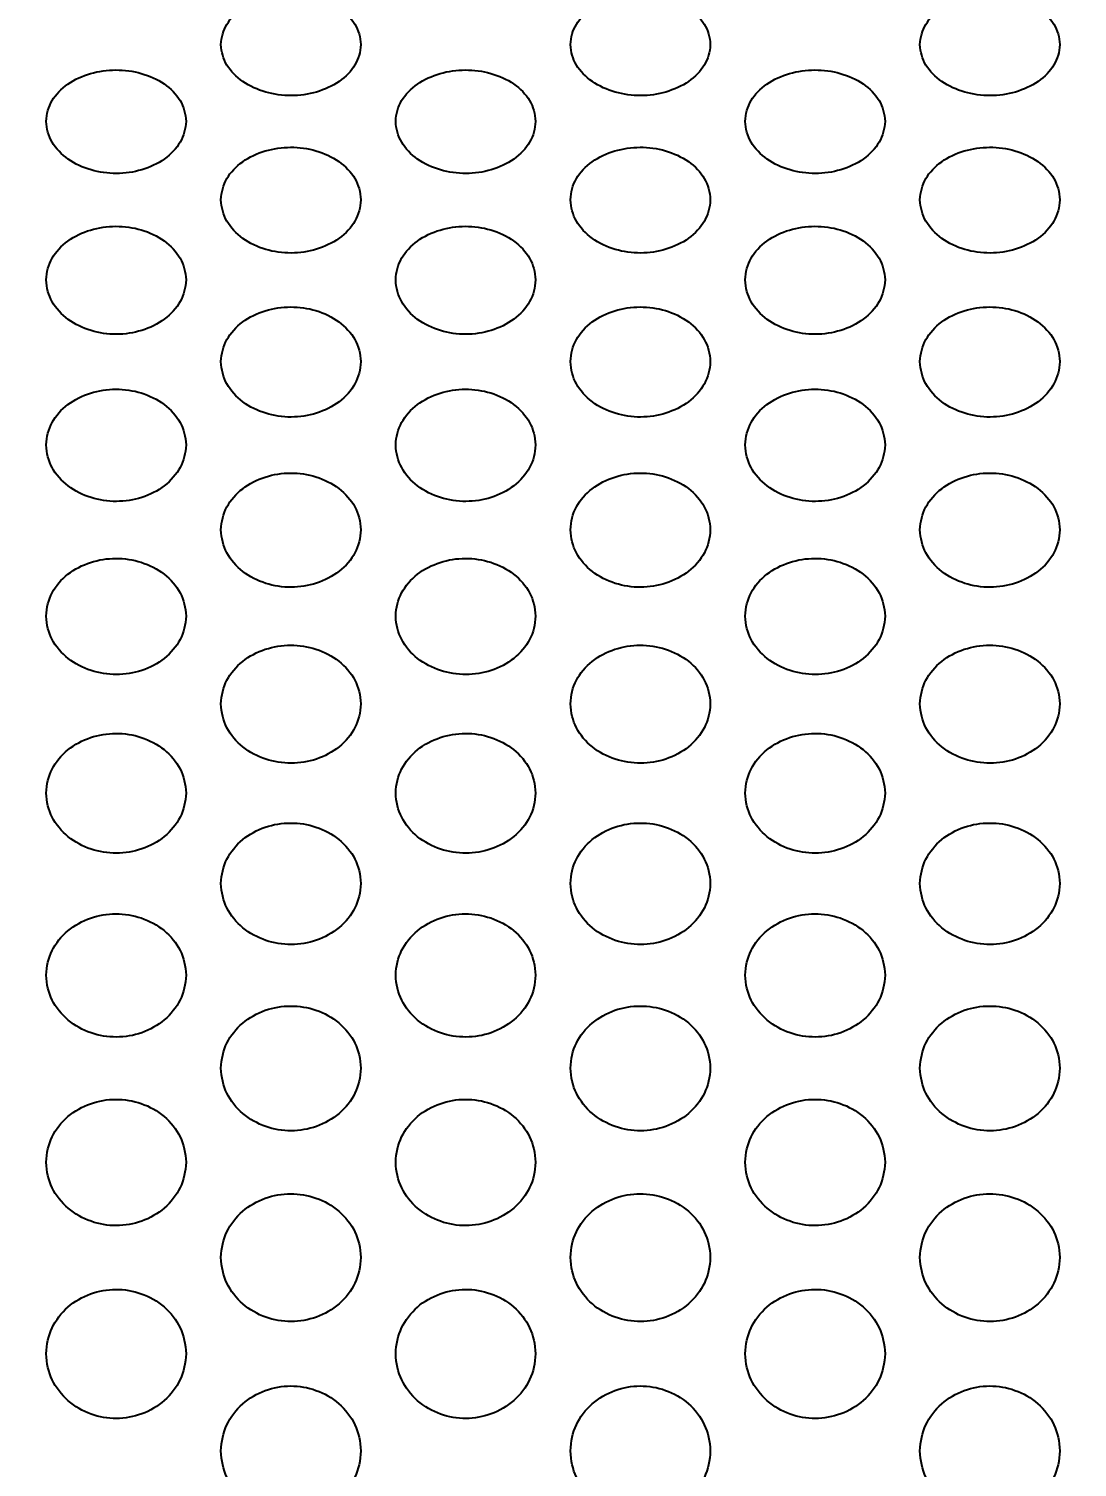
# Model space of a CAD drawing. Header units: millimetres. Extents: x 750 to 8479, y 2174 to 4333.
# Drawn here: x 2512.2 to 2572.2, y 3849.4 to 3931.7 of the extents above; entities that cross this region are included whole.
import ezdxf

# ---------------------------------------------------------------- set-up
doc = ezdxf.new("R2010")
doc.units = ezdxf.units.MM
doc.header["$LTSCALE"] = 153.67
doc.header["$PDMODE"] = 3
doc.header["$PDSIZE"] = 8
doc.layers.get('0').update_dxf_attribs({"linetype": 'CONTINUOUS'})
doc.layers.get('Defpoints').update_dxf_attribs({"linetype": 'CONTINUOUS'})
doc.layers.add('02___PRT_ALL_AXES', color=7, linetype='CONTINUOUS')
doc.styles.get("Standard").update_dxf_attribs({"font": 'calibri.ttf'})
doc.dimstyles.get("Standard").update_dxf_attribs({"dimtxt": 17.5, "dimasz": 17.5, "dimexe": 1.5, "dimexo": 1, "dimtad": 1, "dimdsep": 46, "dimtxsty": 'Standard', "dimblk": '_FILLED', "dimblk1": '_FILLED', "dimblk2": '_FILLED', "dimcen": 0.09, "dimazin": 2, "dimtol": 1, "dimtp": 0.01, "dimtm": 0.01, "dimtfac": 1, "dimtofl": 0, "dimtmove": 0, "dimatfit": 3, "dimldrblk": '_FILLED', "dimfxl": 1, "dimtolj": 1, "dimarcsym": 0})

# ---------------------------------------------------------------- blocks, each defined once
blk = doc.blocks.new('_FILLED')
at = {"color": 0, "linetype": 'ByBlock'}
blk.add_solid([(0, 0), (-1, 0.2143), (-1, -0.2143)], dxfattribs=at)
blk = doc.blocks.new('*D35')
at = {"color": 0, "lineweight": -2}
for p, q in [((2172.164, 4025.33), (2172.164, 4062.926)), ((2749.564, 3876.371), (2749.564, 4062.926)), ((2189.664, 4061.426), (2426.858, 4061.426)), ((2732.064, 4061.426), (2494.87, 4061.426))]:
    blk.add_line(p, q, dxfattribs=at)
at = {"layer": 'Defpoints', "color": 0}
for p in [(2749.564, 4061.426), (2172.164, 4024.33), (2749.564, 3875.371)]:
    blk.add_point(p, dxfattribs=at)
at = {"color": 0, "linetype": 'ByBlock', "lineweight": -2, "xscale": 17.5, "yscale": 17.5, "zscale": 17.5, "rotation": 180}
blk.add_blockref('_FILLED', (2172.164, 4061.426), dxfattribs=at)
at = {"color": 0, "linetype": 'ByBlock', "lineweight": -2, "xscale": 17.5, "yscale": 17.5, "zscale": 17.5}
blk.add_blockref('_FILLED', (2749.564, 4061.426), dxfattribs=at)
at = {"color": 0, "insert": (2460.864, 4061.426), "char_height": 30, "attachment_point": 5}
blk.add_mtext('\\A1;\\A1;575', dxfattribs=at)

msp = doc.modelspace()

# ---------------------------------------------------------------- linework, layer by layer
at = {"layer": '02___PRT_ALL_AXES', "linetype": 'Continuous'}
for points in [[(2523.16421, 3930.79014), (2523.18605, 3931.2179), (2523.39803, 3931.98004), (2524.34098, 3932.93278), (2525.68085, 3933.52968), (2527.14755, 3933.72579), (2528.62142, 3933.5376), (2529.97591, 3932.94196), (2530.92905, 3931.98433), (2531.14258, 3931.21962), (2531.16421, 3930.79014)], [(2543.16421, 3930.79014), (2543.18605, 3931.2179), (2543.39803, 3931.98004), (2544.34098, 3932.93278), (2545.68085, 3933.52968), (2547.14755, 3933.72579), (2548.62142, 3933.5376), (2549.97591, 3932.94196), (2550.92905, 3931.98433), (2551.14258, 3931.21962), (2551.16421, 3930.79014)], [(2563.16421, 3930.79014), (2563.18605, 3931.2179), (2563.39803, 3931.98004), (2564.34098, 3932.93278), (2565.68085, 3933.52968), (2567.14755, 3933.72579), (2568.62142, 3933.5376), (2569.97591, 3932.94196), (2570.92905, 3931.98433), (2571.14258, 3931.21962), (2571.16421, 3930.79014)], [(2531.16421, 3930.79014), (2531.14237, 3930.36238), (2530.93039, 3929.59463), (2529.98744, 3928.62382), (2528.64757, 3928.0101), (2527.18087, 3927.80762), (2525.707, 3928.00194), (2524.35251, 3928.61443), (2523.39937, 3929.59031), (2523.18584, 3930.36066), (2523.16421, 3930.79014)], [(2551.16421, 3930.79014), (2551.14237, 3930.36238), (2550.93039, 3929.59463), (2549.98744, 3928.62382), (2548.64757, 3928.0101), (2547.18087, 3927.80762), (2545.707, 3928.00194), (2544.35251, 3928.61443), (2543.39937, 3929.59031), (2543.18584, 3930.36066), (2543.16421, 3930.79014)], [(2571.16421, 3930.79014), (2571.14237, 3930.36238), (2570.93039, 3929.59463), (2569.98744, 3928.62382), (2568.64757, 3928.0101), (2567.18087, 3927.80762), (2565.707, 3928.00194), (2564.35251, 3928.61443), (2563.39937, 3929.59031), (2563.18584, 3930.36066), (2563.16421, 3930.79014)], [(2513.16421, 3926.40065), (2513.18605, 3926.83821), (2513.39803, 3927.61795), (2514.34098, 3928.59295), (2515.68085, 3929.20394), (2517.14755, 3929.40469), (2518.62142, 3929.21204), (2519.97591, 3928.60235), (2520.92905, 3927.62234), (2521.14258, 3926.83997), (2521.16421, 3926.40065)], [(2533.16421, 3926.40065), (2533.18605, 3926.83821), (2533.39803, 3927.61795), (2534.34098, 3928.59295), (2535.68085, 3929.20394), (2537.14755, 3929.40469), (2538.62142, 3929.21204), (2539.97591, 3928.60235), (2540.92905, 3927.62234), (2541.14258, 3926.83997), (2541.16421, 3926.40065)], [(2553.16421, 3926.40065), (2553.18605, 3926.83821), (2553.39803, 3927.61795), (2554.34098, 3928.59295), (2555.68085, 3929.20394), (2557.14755, 3929.40469), (2558.62142, 3929.21204), (2559.97591, 3928.60235), (2560.92905, 3927.62234), (2561.14258, 3926.83997), (2561.16421, 3926.40065)], [(2521.16421, 3926.40065), (2521.14237, 3925.9631), (2520.93039, 3925.1779), (2519.98744, 3924.18528), (2518.64757, 3923.55791), (2517.18087, 3923.35095), (2515.707, 3923.54957), (2514.35251, 3924.17568), (2513.39937, 3925.17347), (2513.18584, 3925.96134), (2513.16421, 3926.40065)], [(2541.16421, 3926.40065), (2541.14237, 3925.9631), (2540.93039, 3925.1779), (2539.98744, 3924.18528), (2538.64757, 3923.55791), (2537.18087, 3923.35095), (2535.707, 3923.54957), (2534.35251, 3924.17568), (2533.39937, 3925.17347), (2533.18584, 3925.96134), (2533.16421, 3926.40065)], [(2561.16421, 3926.40065), (2561.14237, 3925.9631), (2560.93039, 3925.1779), (2559.98744, 3924.18528), (2558.64757, 3923.55791), (2557.18087, 3923.35095), (2555.707, 3923.54957), (2554.35251, 3924.17568), (2553.39937, 3925.17347), (2553.18584, 3925.96134), (2553.16421, 3926.40065)], [(2523.16421, 3921.91304), (2523.18605, 3922.36015), (2523.39803, 3923.15702), (2524.34098, 3924.15372), (2525.68085, 3924.77843), (2527.14755, 3924.98371), (2528.62142, 3924.78671), (2529.97591, 3924.16333), (2530.92905, 3923.16151), (2531.14258, 3922.36194), (2531.16421, 3921.91304)], [(2543.16421, 3921.91304), (2543.18605, 3922.36015), (2543.39803, 3923.15702), (2544.34098, 3924.15372), (2545.68085, 3924.77843), (2547.14755, 3924.98371), (2548.62142, 3924.78671), (2549.97591, 3924.16333), (2550.92905, 3923.16151), (2551.14258, 3922.36194), (2551.16421, 3921.91304)], [(2563.16421, 3921.91304), (2563.18605, 3922.36015), (2563.39803, 3923.15702), (2564.34098, 3924.15372), (2565.68085, 3924.77843), (2567.14755, 3924.98371), (2568.62142, 3924.78671), (2569.97591, 3924.16333), (2570.92905, 3923.16151), (2571.14258, 3922.36194), (2571.16421, 3921.91304)], [(2531.16421, 3921.91304), (2531.14237, 3921.46594), (2530.93039, 3920.66375), (2529.98744, 3919.64991), (2528.64757, 3919.00925), (2527.18087, 3918.79792), (2525.707, 3919.00073), (2524.35251, 3919.64011), (2523.39937, 3920.65923), (2523.18584, 3921.46414), (2523.16421, 3921.91304)], [(2551.16421, 3921.91304), (2551.14237, 3921.46594), (2550.93039, 3920.66375), (2549.98744, 3919.64991), (2548.64757, 3919.00925), (2547.18087, 3918.79792), (2545.707, 3919.00073), (2544.35251, 3919.64011), (2543.39937, 3920.65923), (2543.18584, 3921.46414), (2543.16421, 3921.91304)], [(2571.16421, 3921.91304), (2571.14237, 3921.46594), (2570.93039, 3920.66375), (2569.98744, 3919.64991), (2568.64757, 3919.00925), (2567.18087, 3918.79792), (2565.707, 3919.00073), (2564.35251, 3919.64011), (2563.39937, 3920.65923), (2563.18584, 3921.46414), (2563.16421, 3921.91304)], [(2513.16421, 3917.32993), (2513.18605, 3917.78631), (2513.39803, 3918.59987), (2514.34098, 3919.61768), (2515.68085, 3920.25575), (2517.14755, 3920.46544), (2518.62142, 3920.26421), (2519.97591, 3919.62749), (2520.92905, 3918.60445), (2521.14258, 3917.78815), (2521.16421, 3917.32993)], [(2533.16421, 3917.32993), (2533.18605, 3917.78631), (2533.39803, 3918.59987), (2534.34098, 3919.61768), (2535.68085, 3920.25575), (2537.14755, 3920.46544), (2538.62142, 3920.26421), (2539.97591, 3919.62749), (2540.92905, 3918.60445), (2541.14258, 3917.78815), (2541.16421, 3917.32993)], [(2553.16421, 3917.32993), (2553.18605, 3917.78631), (2553.39803, 3918.59987), (2554.34098, 3919.61768), (2555.68085, 3920.25575), (2557.14755, 3920.46544), (2558.62142, 3920.26421), (2559.97591, 3919.62749), (2560.92905, 3918.60445), (2561.14258, 3917.78815), (2561.16421, 3917.32993)], [(2521.16421, 3917.32993), (2521.14237, 3916.87355), (2520.93039, 3916.05482), (2519.98744, 3915.02035), (2518.64757, 3914.36678), (2517.18087, 3914.15122), (2515.707, 3914.35809), (2514.35251, 3915.01035), (2513.39937, 3916.05021), (2513.18584, 3916.87171), (2513.16421, 3917.32993)], [(2541.16421, 3917.32993), (2541.14237, 3916.87355), (2540.93039, 3916.05482), (2539.98744, 3915.02035), (2538.64757, 3914.36678), (2537.18087, 3914.15122), (2535.707, 3914.35809), (2534.35251, 3915.01035), (2533.39937, 3916.05021), (2533.18584, 3916.87171), (2533.16421, 3917.32993)], [(2561.16421, 3917.32993), (2561.14237, 3916.87355), (2560.93039, 3916.05482), (2559.98744, 3915.02035), (2558.64757, 3914.36678), (2557.18087, 3914.15122), (2555.707, 3914.35809), (2554.35251, 3915.01035), (2553.39937, 3916.05021), (2553.18584, 3916.87171), (2553.16421, 3917.32993)], [(2523.16421, 3912.65399), (2523.18605, 3913.11939), (2523.39803, 3913.94914), (2524.34098, 3914.98747), (2525.68085, 3915.63853), (2527.14755, 3915.8525), (2528.62142, 3915.64716), (2529.97591, 3914.99748), (2530.92905, 3913.95381), (2531.14258, 3913.12126), (2531.16421, 3912.65399)], [(2543.16421, 3912.65399), (2543.18605, 3913.11939), (2543.39803, 3913.94914), (2544.34098, 3914.98747), (2545.68085, 3915.63853), (2547.14755, 3915.8525), (2548.62142, 3915.64716), (2549.97591, 3914.99748), (2550.92905, 3913.95381), (2551.14258, 3913.12126), (2551.16421, 3912.65399)], [(2563.16421, 3912.65399), (2563.18605, 3913.11939), (2563.39803, 3913.94914), (2564.34098, 3914.98747), (2565.68085, 3915.63853), (2567.14755, 3915.8525), (2568.62142, 3915.64716), (2569.97591, 3914.99748), (2570.92905, 3913.95381), (2571.14258, 3913.12126), (2571.16421, 3912.65399)], [(2531.16421, 3912.65399), (2531.14237, 3912.18859), (2530.93039, 3911.35382), (2529.98744, 3910.29932), (2528.64757, 3909.63322), (2527.18087, 3909.41353), (2525.707, 3909.62436), (2524.35251, 3910.28912), (2523.39937, 3911.34911), (2523.18584, 3912.18671), (2523.16421, 3912.65399)], [(2551.16421, 3912.65399), (2551.14237, 3912.18859), (2550.93039, 3911.35382), (2549.98744, 3910.29932), (2548.64757, 3909.63322), (2547.18087, 3909.41353), (2545.707, 3909.62436), (2544.35251, 3910.28912), (2543.39937, 3911.34911), (2543.18584, 3912.18671), (2543.16421, 3912.65399)], [(2571.16421, 3912.65399), (2571.14237, 3912.18859), (2570.93039, 3911.35382), (2569.98744, 3910.29932), (2568.64757, 3909.63322), (2567.18087, 3909.41353), (2565.707, 3909.62436), (2564.35251, 3910.28912), (2563.39937, 3911.34911), (2563.18584, 3912.18671), (2563.16421, 3912.65399)], [(2513.16421, 3907.88795), (2513.18605, 3908.36209), (2513.39803, 3909.20756), (2514.34098, 3910.2658), (2515.68085, 3910.92946), (2517.14755, 3911.1476), (2518.62142, 3910.93827), (2519.97591, 3910.276), (2520.92905, 3909.21232), (2521.14258, 3908.364), (2521.16421, 3907.88795)], [(2533.16421, 3907.88795), (2533.18605, 3908.36209), (2533.39803, 3909.20756), (2534.34098, 3910.2658), (2535.68085, 3910.92946), (2537.14755, 3911.1476), (2538.62142, 3910.93827), (2539.97591, 3910.276), (2540.92905, 3909.21232), (2541.14258, 3908.364), (2541.16421, 3907.88795)], [(2553.16421, 3907.88795), (2553.18605, 3908.36209), (2553.39803, 3909.20756), (2554.34098, 3910.2658), (2555.68085, 3910.92946), (2557.14755, 3911.1476), (2558.62142, 3910.93827), (2559.97591, 3910.276), (2560.92905, 3909.21232), (2561.14258, 3908.364), (2561.16421, 3907.88795)], [(2521.16421, 3907.88795), (2521.14237, 3907.4138), (2520.93039, 3906.56347), (2519.98744, 3905.48956), (2518.64757, 3904.81131), (2517.18087, 3904.58765), (2515.707, 3904.8023), (2514.35251, 3905.47918), (2513.39937, 3906.55868), (2513.18584, 3907.41189), (2513.16421, 3907.88795)], [(2541.16421, 3907.88795), (2541.14237, 3907.4138), (2540.93039, 3906.56347), (2539.98744, 3905.48956), (2538.64757, 3904.81131), (2537.18087, 3904.58765), (2535.707, 3904.8023), (2534.35251, 3905.47918), (2533.39937, 3906.55868), (2533.18584, 3907.41189), (2533.16421, 3907.88795)], [(2561.16421, 3907.88795), (2561.14237, 3907.4138), (2560.93039, 3906.56347), (2559.98744, 3905.48956), (2558.64757, 3904.81131), (2557.18087, 3904.58765), (2555.707, 3904.8023), (2554.35251, 3905.47918), (2553.39937, 3906.55868), (2553.18584, 3907.41189), (2553.16421, 3907.88795)], [(2523.16421, 3903.03459), (2523.18605, 3903.5172), (2523.39803, 3904.37789), (2524.34098, 3905.45543), (2525.68085, 3906.13131), (2527.14755, 3906.35348), (2528.62142, 3906.14028), (2529.97591, 3905.46581), (2530.92905, 3904.38274), (2531.14258, 3903.51914), (2531.16421, 3903.03459)], [(2543.16421, 3903.03459), (2543.18605, 3903.5172), (2543.39803, 3904.37789), (2544.34098, 3905.45543), (2545.68085, 3906.13131), (2547.14755, 3906.35348), (2548.62142, 3906.14028), (2549.97591, 3905.46581), (2550.92905, 3904.38274), (2551.14258, 3903.51914), (2551.16421, 3903.03459)], [(2563.16421, 3903.03459), (2563.18605, 3903.5172), (2563.39803, 3904.37789), (2564.34098, 3905.45543), (2565.68085, 3906.13131), (2567.14755, 3906.35348), (2568.62142, 3906.14028), (2569.97591, 3905.46581), (2570.92905, 3904.38274), (2571.14258, 3903.51914), (2571.16421, 3903.03459)], [(2531.16421, 3903.03459), (2531.14237, 3902.55198), (2530.93039, 3901.68658), (2529.98744, 3900.59388), (2528.64757, 3899.90389), (2527.18087, 3899.67637), (2525.707, 3899.89472), (2524.35251, 3900.58332), (2523.39937, 3901.6817), (2523.18584, 3902.55003), (2523.16421, 3903.03459)], [(2551.16421, 3903.03459), (2551.14237, 3902.55198), (2550.93039, 3901.68658), (2549.98744, 3900.59388), (2548.64757, 3899.90389), (2547.18087, 3899.67637), (2545.707, 3899.89472), (2544.35251, 3900.58332), (2543.39937, 3901.6817), (2543.18584, 3902.55003), (2543.16421, 3903.03459)], [(2571.16421, 3903.03459), (2571.14237, 3902.55198), (2570.93039, 3901.68658), (2569.98744, 3900.59388), (2568.64757, 3899.90389), (2567.18087, 3899.67637), (2565.707, 3899.89472), (2564.35251, 3900.58332), (2563.39937, 3901.6817), (2563.18584, 3902.55003), (2563.16421, 3903.03459)], [(2513.16421, 3898.09675), (2513.18605, 3898.58755), (2513.39803, 3899.46296), (2514.34098, 3900.55916), (2515.68085, 3901.24686), (2517.14755, 3901.47294), (2518.62142, 3901.25599), (2519.97591, 3900.56972), (2520.92905, 3899.46789), (2521.14258, 3898.58952), (2521.16421, 3898.09675)], [(2533.16421, 3898.09675), (2533.18605, 3898.58755), (2533.39803, 3899.46296), (2534.34098, 3900.55916), (2535.68085, 3901.24686), (2537.14755, 3901.47294), (2538.62142, 3901.25599), (2539.97591, 3900.56972), (2540.92905, 3899.46789), (2541.14258, 3898.58952), (2541.16421, 3898.09675)], [(2553.16421, 3898.09675), (2553.18605, 3898.58755), (2553.39803, 3899.46296), (2554.34098, 3900.55916), (2555.68085, 3901.24686), (2557.14755, 3901.47294), (2558.62142, 3901.25599), (2559.97591, 3900.56972), (2560.92905, 3899.46789), (2561.14258, 3898.58952), (2561.16421, 3898.09675)], [(2521.16421, 3898.09675), (2521.14237, 3897.60595), (2520.93039, 3896.72599), (2519.98744, 3895.61515), (2518.64757, 3894.91381), (2517.18087, 3894.68257), (2515.707, 3894.90449), (2514.35251, 3895.60441), (2513.39937, 3896.72104), (2513.18584, 3897.60397), (2513.16421, 3898.09675)], [(2541.16421, 3898.09675), (2541.14237, 3897.60595), (2540.93039, 3896.72599), (2539.98744, 3895.61515), (2538.64757, 3894.91381), (2537.18087, 3894.68257), (2535.707, 3894.90449), (2534.35251, 3895.60441), (2533.39937, 3896.72104), (2533.18584, 3897.60397), (2533.16421, 3898.09675)], [(2561.16421, 3898.09675), (2561.14237, 3897.60595), (2560.93039, 3896.72599), (2559.98744, 3895.61515), (2558.64757, 3894.91381), (2557.18087, 3894.68257), (2555.707, 3894.90449), (2554.35251, 3895.60441), (2553.39937, 3896.72104), (2553.18584, 3897.60397), (2553.16421, 3898.09675)], [(2523.16421, 3893.07731), (2523.18605, 3893.57601), (2523.39803, 3894.46563), (2524.34098, 3895.57985), (2525.68085, 3896.27898), (2527.14755, 3896.50883), (2528.62142, 3896.28826), (2529.97591, 3895.59059), (2530.92905, 3894.47063), (2531.14258, 3893.57801), (2531.16421, 3893.07731)], [(2543.16421, 3893.07731), (2543.18605, 3893.57601), (2543.39803, 3894.46563), (2544.34098, 3895.57985), (2545.68085, 3896.27898), (2547.14755, 3896.50883), (2548.62142, 3896.28826), (2549.97591, 3895.59059), (2550.92905, 3894.47063), (2551.14258, 3893.57801), (2551.16421, 3893.07731)], [(2563.16421, 3893.07731), (2563.18605, 3893.57601), (2563.39803, 3894.46563), (2564.34098, 3895.57985), (2565.68085, 3896.27898), (2567.14755, 3896.50883), (2568.62142, 3896.28826), (2569.97591, 3895.59059), (2570.92905, 3894.47063), (2571.14258, 3893.57801), (2571.16421, 3893.07731)], [(2531.16421, 3893.07731), (2531.14237, 3892.57861), (2530.93039, 3891.68461), (2529.98744, 3890.55626), (2528.64757, 3889.84399), (2527.18087, 3889.60916), (2525.707, 3889.83452), (2524.35251, 3890.54536), (2523.39937, 3891.67957), (2523.18584, 3892.5766), (2523.16421, 3893.07731)], [(2551.16421, 3893.07731), (2551.14237, 3892.57861), (2550.93039, 3891.68461), (2549.98744, 3890.55626), (2548.64757, 3889.84399), (2547.18087, 3889.60916), (2545.707, 3889.83452), (2544.35251, 3890.54536), (2543.39937, 3891.67957), (2543.18584, 3892.5766), (2543.16421, 3893.07731)], [(2571.16421, 3893.07731), (2571.14237, 3892.57861), (2570.93039, 3891.68461), (2569.98744, 3890.55626), (2568.64757, 3889.84399), (2567.18087, 3889.60916), (2565.707, 3889.83452), (2564.35251, 3890.54536), (2563.39937, 3891.67957), (2563.18584, 3892.5766), (2563.16421, 3893.07731)], [(2513.16421, 3887.97919), (2513.18605, 3888.4855), (2513.39803, 3889.38881), (2514.34098, 3890.52041), (2515.68085, 3891.23056), (2517.14755, 3891.46405), (2518.62142, 3891.23998), (2519.97591, 3890.53132), (2520.92905, 3889.3939), (2521.14258, 3888.48754), (2521.16421, 3887.97919)], [(2533.16421, 3887.97919), (2533.18605, 3888.4855), (2533.39803, 3889.38881), (2534.34098, 3890.52041), (2535.68085, 3891.23056), (2537.14755, 3891.46405), (2538.62142, 3891.23998), (2539.97591, 3890.53132), (2540.92905, 3889.3939), (2541.14258, 3888.48754), (2541.16421, 3887.97919)], [(2553.16421, 3887.97919), (2553.18605, 3888.4855), (2553.39803, 3889.38881), (2554.34098, 3890.52041), (2555.68085, 3891.23056), (2557.14755, 3891.46405), (2558.62142, 3891.23998), (2559.97591, 3890.53132), (2560.92905, 3889.3939), (2561.14258, 3888.48754), (2561.16421, 3887.97919)], [(2521.16421, 3887.97919), (2521.14237, 3887.47289), (2520.93039, 3886.56536), (2519.98744, 3885.42018), (2518.64757, 3884.69739), (2517.18087, 3884.45911), (2515.707, 3884.68778), (2514.35251, 3885.40911), (2513.39937, 3886.56025), (2513.18584, 3887.47085), (2513.16421, 3887.97919)], [(2541.16421, 3887.97919), (2541.14237, 3887.47289), (2540.93039, 3886.56536), (2539.98744, 3885.42018), (2538.64757, 3884.69739), (2537.18087, 3884.45911), (2535.707, 3884.68778), (2534.35251, 3885.40911), (2533.39937, 3886.56025), (2533.18584, 3887.47085), (2533.16421, 3887.97919)], [(2561.16421, 3887.97919), (2561.14237, 3887.47289), (2560.93039, 3886.56536), (2559.98744, 3885.42018), (2558.64757, 3884.69739), (2557.18087, 3884.45911), (2555.707, 3884.68778), (2554.35251, 3885.40911), (2553.39937, 3886.56025), (2553.18584, 3887.47085), (2553.16421, 3887.97919)], [(2523.16421, 3882.80539), (2523.18605, 3883.31901), (2523.39803, 3884.23548), (2524.34098, 3885.38379), (2525.68085, 3886.10454), (2527.14755, 3886.34154), (2528.62142, 3886.1141), (2529.97591, 3885.39487), (2530.92905, 3884.24064), (2531.14258, 3883.32108), (2531.16421, 3882.80539)], [(2543.16421, 3882.80539), (2543.18605, 3883.31901), (2543.39803, 3884.23548), (2544.34098, 3885.38379), (2545.68085, 3886.10454), (2547.14755, 3886.34154), (2548.62142, 3886.1141), (2549.97591, 3885.39487), (2550.92905, 3884.24064), (2551.14258, 3883.32108), (2551.16421, 3882.80539)], [(2563.16421, 3882.80539), (2563.18605, 3883.31901), (2563.39803, 3884.23548), (2564.34098, 3885.38379), (2565.68085, 3886.10454), (2567.14755, 3886.34154), (2568.62142, 3886.1141), (2569.97591, 3885.39487), (2570.92905, 3884.24064), (2571.14258, 3883.32108), (2571.16421, 3882.80539)], [(2531.16421, 3882.80539), (2531.14237, 3882.29177), (2530.93039, 3881.37125), (2529.98744, 3880.20989), (2528.64757, 3879.47701), (2527.18087, 3879.23541), (2525.707, 3879.46727), (2524.35251, 3880.19867), (2523.39937, 3881.36606), (2523.18584, 3882.2897), (2523.16421, 3882.80539)], [(2551.16421, 3882.80539), (2551.14237, 3882.29177), (2550.93039, 3881.37125), (2549.98744, 3880.20989), (2548.64757, 3879.47701), (2547.18087, 3879.23541), (2545.707, 3879.46727), (2544.35251, 3880.19867), (2543.39937, 3881.36606), (2543.18584, 3882.2897), (2543.16421, 3882.80539)], [(2571.16421, 3882.80539), (2571.14237, 3882.29177), (2570.93039, 3881.37125), (2569.98744, 3880.20989), (2568.64757, 3879.47701), (2567.18087, 3879.23541), (2565.707, 3879.46727), (2564.35251, 3880.19867), (2563.39937, 3881.36606), (2563.18584, 3882.2897), (2563.16421, 3882.80539)], [(2513.16421, 3877.55891), (2513.18605, 3878.07955), (2513.39803, 3879.00864), (2514.34098, 3880.173), (2515.68085, 3880.90393), (2517.14755, 3881.14428), (2518.62142, 3880.91362), (2519.97591, 3880.18423), (2520.92905, 3879.01387), (2521.14258, 3878.08164), (2521.16421, 3877.55891)], [(2533.16421, 3877.55891), (2533.18605, 3878.07955), (2533.39803, 3879.00864), (2534.34098, 3880.173), (2535.68085, 3880.90393), (2537.14755, 3881.14428), (2538.62142, 3880.91362), (2539.97591, 3880.18423), (2540.92905, 3879.01387), (2541.14258, 3878.08164), (2541.16421, 3877.55891)], [(2553.16421, 3877.55891), (2553.18605, 3878.07955), (2553.39803, 3879.00864), (2554.34098, 3880.173), (2555.68085, 3880.90393), (2557.14755, 3881.14428), (2558.62142, 3880.91362), (2559.97591, 3880.18423), (2560.92905, 3879.01387), (2561.14258, 3878.08164), (2561.16421, 3877.55891)], [(2521.16421, 3877.55891), (2521.14237, 3877.03828), (2520.93039, 3876.1053), (2519.98744, 3874.92845), (2518.64757, 3874.1859), (2517.18087, 3873.94113), (2515.707, 3874.17603), (2514.35251, 3874.91708), (2513.39937, 3876.10005), (2513.18584, 3877.03618), (2513.16421, 3877.55891)], [(2541.16421, 3877.55891), (2541.14237, 3877.03828), (2540.93039, 3876.1053), (2539.98744, 3874.92845), (2538.64757, 3874.1859), (2537.18087, 3873.94113), (2535.707, 3874.17603), (2534.35251, 3874.91708), (2533.39937, 3876.10005), (2533.18584, 3877.03618), (2533.16421, 3877.55891)], [(2561.16421, 3877.55891), (2561.14237, 3877.03828), (2560.93039, 3876.1053), (2559.98744, 3874.92845), (2558.64757, 3874.1859), (2557.18087, 3873.94113), (2555.707, 3874.17603), (2554.35251, 3874.91708), (2553.39937, 3876.10005), (2553.18584, 3877.03618), (2553.16421, 3877.55891)], [(2523.16421, 3872.24282), (2523.18605, 3872.77017), (2523.39803, 3873.71135), (2524.34098, 3874.89107), (2525.68085, 3875.63175), (2527.14755, 3875.87533), (2528.62142, 3875.64158), (2529.97591, 3874.90244), (2530.92905, 3873.71665), (2531.14258, 3872.77229), (2531.16421, 3872.24282)], [(2543.16421, 3872.24282), (2543.18605, 3872.77017), (2543.39803, 3873.71135), (2544.34098, 3874.89107), (2545.68085, 3875.63175), (2547.14755, 3875.87533), (2548.62142, 3875.64158), (2549.97591, 3874.90244), (2550.92905, 3873.71665), (2551.14258, 3872.77229), (2551.16421, 3872.24282)], [(2563.16421, 3872.24282), (2563.18605, 3872.77017), (2563.39803, 3873.71135), (2564.34098, 3874.89107), (2565.68085, 3875.63175), (2567.14755, 3875.87533), (2568.62142, 3875.64158), (2569.97591, 3874.90244), (2570.92905, 3873.71665), (2571.14258, 3872.77229), (2571.16421, 3872.24282)], [(2531.16421, 3872.24282), (2531.14237, 3871.71548), (2530.93039, 3870.77059), (2529.98744, 3869.57893), (2528.64757, 3868.82715), (2527.18087, 3868.57935), (2525.707, 3868.81716), (2524.35251, 3869.56742), (2523.39937, 3870.76527), (2523.18584, 3871.71335), (2523.16421, 3872.24282)], [(2551.16421, 3872.24282), (2551.14237, 3871.71548), (2550.93039, 3870.77059), (2549.98744, 3869.57893), (2548.64757, 3868.82715), (2547.18087, 3868.57935), (2545.707, 3868.81716), (2544.35251, 3869.56742), (2543.39937, 3870.76527), (2543.18584, 3871.71335), (2543.16421, 3872.24282)], [(2571.16421, 3872.24282), (2571.14237, 3871.71548), (2570.93039, 3870.77059), (2569.98744, 3869.57893), (2568.64757, 3868.82715), (2567.18087, 3868.57935), (2565.707, 3868.81716), (2564.35251, 3869.56742), (2563.39937, 3870.76527), (2563.18584, 3871.71335), (2563.16421, 3872.24282)], [(2513.16421, 3866.86022), (2513.18605, 3867.39397), (2513.39803, 3868.34669), (2514.34098, 3869.54108), (2515.68085, 3870.29108), (2517.14755, 3870.53775), (2518.62142, 3870.30104), (2519.97591, 3869.5526), (2520.92905, 3868.35205), (2521.14258, 3867.39612), (2521.16421, 3866.86022)], [(2533.16421, 3866.86022), (2533.18605, 3867.39397), (2533.39803, 3868.34669), (2534.34098, 3869.54108), (2535.68085, 3870.29108), (2537.14755, 3870.53775), (2538.62142, 3870.30104), (2539.97591, 3869.5526), (2540.92905, 3868.35205), (2541.14258, 3867.39612), (2541.16421, 3866.86022)], [(2553.16421, 3866.86022), (2553.18605, 3867.39397), (2553.39803, 3868.34669), (2554.34098, 3869.54108), (2555.68085, 3870.29108), (2557.14755, 3870.53775), (2558.62142, 3870.30104), (2559.97591, 3869.5526), (2560.92905, 3868.35205), (2561.14258, 3867.39612), (2561.16421, 3866.86022)], [(2521.16421, 3866.86022), (2521.14237, 3866.32648), (2520.93039, 3865.37023), (2519.98744, 3864.16447), (2518.64757, 3863.40388), (2517.18087, 3863.15321), (2515.707, 3863.39377), (2514.35251, 3864.15282), (2513.39937, 3865.36485), (2513.18584, 3866.32433), (2513.16421, 3866.86022)], [(2541.16421, 3866.86022), (2541.14237, 3866.32648), (2540.93039, 3865.37023), (2539.98744, 3864.16447), (2538.64757, 3863.40388), (2537.18087, 3863.15321), (2535.707, 3863.39377), (2534.35251, 3864.15282), (2533.39937, 3865.36485), (2533.18584, 3866.32433), (2533.16421, 3866.86022)], [(2561.16421, 3866.86022), (2561.14237, 3866.32648), (2560.93039, 3865.37023), (2559.98744, 3864.16447), (2558.64757, 3863.40388), (2557.18087, 3863.15321), (2555.707, 3863.39377), (2554.35251, 3864.15282), (2553.39937, 3865.36485), (2553.18584, 3866.32433), (2553.16421, 3866.86022)], [(2523.16421, 3861.41426), (2523.18605, 3861.9541), (2523.39803, 3862.9178), (2524.34098, 3864.12617), (2525.68085, 3864.88505), (2527.14755, 3865.13466), (2528.62142, 3864.89512), (2529.97591, 3864.13782), (2530.92905, 3862.92322), (2531.14258, 3861.95627), (2531.16421, 3861.41426)], [(2543.16421, 3861.41426), (2543.18605, 3861.9541), (2543.39803, 3862.9178), (2544.34098, 3864.12617), (2545.68085, 3864.88505), (2547.14755, 3865.13466), (2548.62142, 3864.89512), (2549.97591, 3864.13782), (2550.92905, 3862.92322), (2551.14258, 3861.95627), (2551.16421, 3861.41426)], [(2563.16421, 3861.41426), (2563.18605, 3861.9541), (2563.39803, 3862.9178), (2564.34098, 3864.12617), (2565.68085, 3864.88505), (2567.14755, 3865.13466), (2568.62142, 3864.89512), (2569.97591, 3864.13782), (2570.92905, 3862.92322), (2571.14258, 3861.95627), (2571.16421, 3861.41426)], [(2531.16421, 3861.41426), (2531.14237, 3860.87443), (2530.93039, 3859.90738), (2529.98744, 3858.68821), (2528.64757, 3857.91927), (2527.18087, 3857.66586), (2525.707, 3857.90905), (2524.35251, 3858.67643), (2523.39937, 3859.90193), (2523.18584, 3860.87226), (2523.16421, 3861.41426)], [(2551.16421, 3861.41426), (2551.14237, 3860.87443), (2550.93039, 3859.90738), (2549.98744, 3858.68821), (2548.64757, 3857.91927), (2547.18087, 3857.66586), (2545.707, 3857.90905), (2544.35251, 3858.67643), (2543.39937, 3859.90193), (2543.18584, 3860.87226), (2543.16421, 3861.41426)], [(2571.16421, 3861.41426), (2571.14237, 3860.87443), (2570.93039, 3859.90738), (2569.98744, 3858.68821), (2568.64757, 3857.91927), (2567.18087, 3857.66586), (2565.707, 3857.90905), (2564.35251, 3858.67643), (2563.39937, 3859.90193), (2563.18584, 3860.87226), (2563.16421, 3861.41426)], [(2513.16421, 3855.90812), (2513.18605, 3856.45373), (2513.39803, 3857.42784), (2514.34098, 3858.64948), (2515.68085, 3859.41681), (2517.14755, 3859.6692), (2518.62142, 3859.42699), (2519.97591, 3858.66127), (2520.92905, 3857.43332), (2521.14258, 3856.45592), (2521.16421, 3855.90812)], [(2533.16421, 3855.90812), (2533.18605, 3856.45373), (2533.39803, 3857.42784), (2534.34098, 3858.64948), (2535.68085, 3859.41681), (2537.14755, 3859.6692), (2538.62142, 3859.42699), (2539.97591, 3858.66127), (2540.92905, 3857.43332), (2541.14258, 3856.45592), (2541.16421, 3855.90812)], [(2553.16421, 3855.90812), (2553.18605, 3856.45373), (2553.39803, 3857.42784), (2554.34098, 3858.64948), (2555.68085, 3859.41681), (2557.14755, 3859.6692), (2558.62142, 3859.42699), (2559.97591, 3858.66127), (2560.92905, 3857.43332), (2561.14258, 3856.45592), (2561.16421, 3855.90812)], [(2521.16421, 3855.90812), (2521.14237, 3855.36251), (2520.93039, 3854.38522), (2519.98744, 3853.15335), (2518.64757, 3852.37651), (2517.18087, 3852.12051), (2515.707, 3852.36619), (2514.35251, 3853.14145), (2513.39937, 3854.37972), (2513.18584, 3855.36031), (2513.16421, 3855.90812)], [(2541.16421, 3855.90812), (2541.14237, 3855.36251), (2540.93039, 3854.38522), (2539.98744, 3853.15335), (2538.64757, 3852.37651), (2537.18087, 3852.12051), (2535.707, 3852.36619), (2534.35251, 3853.14145), (2533.39937, 3854.37972), (2533.18584, 3855.36031), (2533.16421, 3855.90812)], [(2561.16421, 3855.90812), (2561.14237, 3855.36251), (2560.93039, 3854.38522), (2559.98744, 3853.15335), (2558.64757, 3852.37651), (2557.18087, 3852.12051), (2555.707, 3852.36619), (2554.35251, 3853.14145), (2553.39937, 3854.37972), (2553.18584, 3855.36031), (2553.16421, 3855.90812)], [(2523.16421, 3850.345), (2523.18605, 3850.89607), (2523.39803, 3851.88003), (2524.34098, 3853.11423), (2525.68085, 3853.88955), (2527.14755, 3854.14459), (2528.62142, 3853.89984), (2529.97591, 3853.12613), (2530.92905, 3851.88557), (2531.14258, 3850.89828), (2531.16421, 3850.345)], [(2543.16421, 3850.345), (2543.18605, 3850.89607), (2543.39803, 3851.88003), (2544.34098, 3853.11423), (2545.68085, 3853.88955), (2547.14755, 3854.14459), (2548.62142, 3853.89984), (2549.97591, 3853.12613), (2550.92905, 3851.88557), (2551.14258, 3850.89828), (2551.16421, 3850.345)], [(2563.16421, 3850.345), (2563.18605, 3850.89607), (2563.39803, 3851.88003), (2564.34098, 3853.11423), (2565.68085, 3853.88955), (2567.14755, 3854.14459), (2568.62142, 3853.89984), (2569.97591, 3853.12613), (2570.92905, 3851.88557), (2571.14258, 3850.89828), (2571.16421, 3850.345)], [(2531.16421, 3850.345), (2531.14237, 3849.79393), (2530.93039, 3848.80698), (2529.98744, 3847.56314), (2528.64757, 3846.77885), (2527.18087, 3846.52041), (2525.707, 3846.76843), (2524.35251, 3847.55112), (2523.39937, 3848.80142), (2523.18584, 3849.79172), (2523.16421, 3850.345)], [(2551.16421, 3850.345), (2551.14237, 3849.79393), (2550.93039, 3848.80698), (2549.98744, 3847.56314), (2548.64757, 3846.77885), (2547.18087, 3846.52041), (2545.707, 3846.76843), (2544.35251, 3847.55112), (2543.39937, 3848.80142), (2543.18584, 3849.79172), (2543.16421, 3850.345)], [(2571.16421, 3850.345), (2571.14237, 3849.79393), (2570.93039, 3848.80698), (2569.98744, 3847.56314), (2568.64757, 3846.77885), (2567.18087, 3846.52041), (2565.707, 3846.76843), (2564.35251, 3847.55112), (2563.39937, 3848.80142), (2563.18584, 3849.79172), (2563.16421, 3850.345)]]:
    msp.add_open_spline(points, degree=3, dxfattribs=at)

# ---------------------------------------------------------------- dimensions: what is measured, and where the dimension line sits
dim = msp.add_linear_dim(base=(2749.56421, 4061.42643), p1=(2172.16421, 4024.33034), p2=(2749.56421, 3875.37146), text='\\A1;575', dimstyle='Standard', override={"dimtxt": 30, "dimtad": 0, "dimtih": 1, "dimtoh": 1, "dimdec": 4, "dimzin": 0, "dimtxsty": 'Standard', "dimcen": 25.146, "dimadec": 0, "dimazin": 0, "dimtdec": 4, "dimtzin": 0})
dim.commit()
dim.dimension.update_dxf_attribs({"geometry": '*D35', "text_midpoint": (2460.86421, 4061.42643), "dimtype": 160})

doc.saveas('drawing.dxf')
